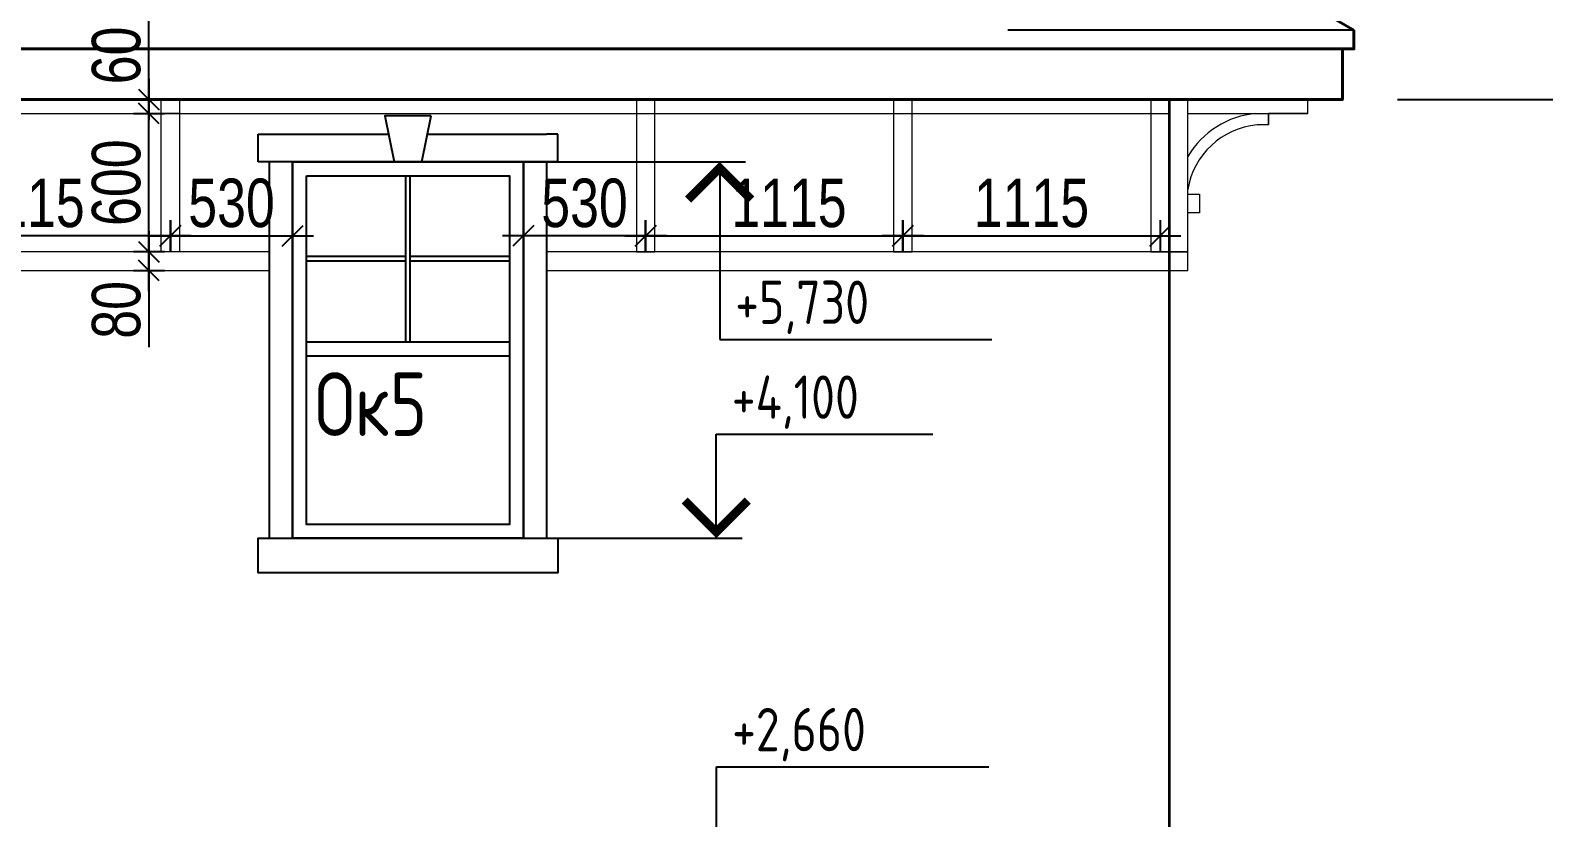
# Model space of a CAD drawing. Extents: x -12289450 to -10763036, y -7834513 to -6150123.
# Drawn here: x -11070380 to -11063820, y -7704831 to -7701421 of the extents above; entities that cross this region are included whole.
import ezdxf

# ---------------------------------------------------------------- set-up
doc = ezdxf.new("R2010")
doc.units = 0
doc.header["$LTSCALE"] = 25
doc.header["$PDMODE"] = 35
doc.layers.get('DefPoints').update_dxf_attribs({"color": 10, "lineweight": 30})
for name, color, linetype in [('005-РАЗМЕРЫ', 252, 'Continuous'), ('Annotation - Text', 7, 'Continuous'), ('Крыши', 7, 'Continuous'), ('Примечания', 7, 'Continuous')]:
    doc.layers.add(name, color=color, linetype=linetype)
for name, color, linetype, lineweight in [('RAZMER', 7, 'Continuous', 9), ('Двери демонтаж', 15, 'Continuous', 9), ('СТЕНЫ', 5, 'Continuous', 40)]:
    doc.layers.add(name, color=color, linetype=linetype, lineweight=lineweight)
doc.styles.add('GOST 2.304', font='cs_gost2304.shx')
doc.styles.add('TXT0', font='txt', dxfattribs={"width": 0.8})
doc.dimstyles.new('Копия(5) РАЗМЕРЫ', dxfattribs={"dimscale": 30, "dimtxt": 7, "dimasz": 0.15, "dimexe": 0, "dimexo": 0, "dimgap": 1.2, "dimtad": 1, "dimdec": 0, "dimzin": 0, "dimdsep": 46, "dimtxsty": 'TXT0', "dimblk1": 'A8MITTA', "dimblk2": 'A8MITTA', "dimsah": 1, "dimcen": 2, "dimse1": 1, "dimse2": 1, "dimadec": 0, "dimazin": 0, "dimtp": 6, "dimtm": 6, "dimtfac": 1, "dimtdec": 0, "dimtofl": 0, "dimtmove": 0, "dimatfit": 3, "dimldrblk": 'A8MITTA', "dimfxl": 0, "dimtolj": 1, "dimtzin": 0, "dimarcsym": 0})

# ---------------------------------------------------------------- blocks, each defined once
blk = doc.blocks.new('A8MITTA', base_point=(3180, 3140))
for p, q in [((3170, 3130), (3190, 3150)), ((3180, 3155), (3180, 3125)), ((3160, 3140), (3200, 3140))]:
    blk.add_line(p, q)
blk = doc.blocks.new('*D1184')
at = {"layer": '005-РАЗМЕРЫ', "color": 0, "lineweight": -2, "ltscale": 4, "transparency": 16777216}
blk.add_line((-11069767.9, -7702310.6), (-11069246.9, -7702310.6), dxfattribs=at)
at = {"layer": 'DefPoints', "color": 0, "ltscale": 4, "transparency": 16777216}
for p in [(-11069772.4, -7701859.4), (-11069242.4, -7701859.4), (-11069242.4, -7702310.6)]:
    blk.add_point(p, dxfattribs=at)
at = {"layer": '005-РАЗМЕРЫ', "color": 0, "lineweight": -2, "ltscale": 4, "transparency": 16777216, "xscale": 4.5, "yscale": 4.5, "zscale": 4.5, "rotation": 180}
blk.add_blockref('A8MITTA', (-11069772.4, -7702310.6), dxfattribs=at)
at = {"layer": '005-РАЗМЕРЫ', "color": 0, "lineweight": -2, "ltscale": 4, "transparency": 16777216, "xscale": 4.5, "yscale": 4.5, "zscale": 4.5}
blk.add_blockref('A8MITTA', (-11069242.4, -7702310.6), dxfattribs=at)
at = {"layer": '005-РАЗМЕРЫ', "color": 0, "lineweight": 25, "ltscale": 4, "transparency": 16777216, "insert": (-11069507.4, -7702169.6), "char_height": 210, "attachment_point": 5, "style": 'TXT0'}
blk.add_mtext('\\A1;530', dxfattribs=at)
blk = doc.blocks.new('*D1185')
at = {"layer": '005-РАЗМЕРЫ', "color": 0, "lineweight": -2, "ltscale": 4, "transparency": 16777216}
blk.add_line((-11069776.9, -7702310.6), (-11070882.9, -7702310.6), dxfattribs=at)
at = {"layer": 'DefPoints', "color": 0, "ltscale": 4, "transparency": 16777216}
for p in [(-11070887.4, -7702310.6), (-11069772.4, -7702346.1), (-11070887.4, -7702380.7)]:
    blk.add_point(p, dxfattribs=at)
at = {"layer": '005-РАЗМЕРЫ', "color": 0, "lineweight": -2, "ltscale": 4, "transparency": 16777216, "xscale": 4.5, "yscale": 4.5, "zscale": 4.5, "rotation": 180}
blk.add_blockref('A8MITTA', (-11070887.4, -7702310.6), dxfattribs=at)
at = {"layer": '005-РАЗМЕРЫ', "color": 0, "lineweight": -2, "ltscale": 4, "transparency": 16777216, "xscale": 4.5, "yscale": 4.5, "zscale": 4.5}
blk.add_blockref('A8MITTA', (-11069772.4, -7702310.6), dxfattribs=at)
at = {"layer": '005-РАЗМЕРЫ', "color": 0, "lineweight": 25, "ltscale": 4, "transparency": 16777216, "insert": (-11070393.6, -7702169.6), "char_height": 210, "attachment_point": 5, "style": 'TXT0'}
blk.add_mtext('\\A1;1115', dxfattribs=at)
blk = doc.blocks.new('*D1187')
at = {"layer": '005-РАЗМЕРЫ', "color": 0, "lineweight": -2, "ltscale": 4, "transparency": 16777216}
blk.add_line((-11067716.9, -7702310.6), (-11068237.9, -7702310.6), dxfattribs=at)
at = {"layer": 'DefPoints', "color": 0, "ltscale": 4, "transparency": 16777216}
for p in [(-11068242.4, -7701859.4), (-11067712.4, -7701859.4), (-11068242.4, -7702310.6)]:
    blk.add_point(p, dxfattribs=at)
at = {"layer": '005-РАЗМЕРЫ', "color": 0, "lineweight": -2, "ltscale": 4, "transparency": 16777216, "xscale": 4.5, "yscale": 4.5, "zscale": 4.5, "rotation": 180}
blk.add_blockref('A8MITTA', (-11068242.4, -7702310.6), dxfattribs=at)
at = {"layer": '005-РАЗМЕРЫ', "color": 0, "lineweight": -2, "ltscale": 4, "transparency": 16777216, "xscale": 4.5, "yscale": 4.5, "zscale": 4.5}
blk.add_blockref('A8MITTA', (-11067712.4, -7702310.6), dxfattribs=at)
at = {"layer": '005-РАЗМЕРЫ', "color": 0, "lineweight": 25, "ltscale": 4, "transparency": 16777216, "insert": (-11067977.4, -7702169.6), "char_height": 210, "attachment_point": 5, "style": 'TXT0'}
blk.add_mtext('\\A1;530', dxfattribs=at)
blk = doc.blocks.new('*D1188')
at = {"layer": '005-РАЗМЕРЫ', "color": 0, "lineweight": -2, "ltscale": 4, "transparency": 16777216}
blk.add_line((-11067707.9, -7702310.6), (-11066601.9, -7702310.6), dxfattribs=at)
at = {"layer": 'DefPoints', "color": 0, "ltscale": 4, "transparency": 16777216}
for p in [(-11067712.4, -7702346.1), (-11066597.4, -7702310.6), (-11066597.4, -7702380.7)]:
    blk.add_point(p, dxfattribs=at)
at = {"layer": '005-РАЗМЕРЫ', "color": 0, "lineweight": -2, "ltscale": 4, "transparency": 16777216, "xscale": 4.5, "yscale": 4.5, "zscale": 4.5, "rotation": 180}
blk.add_blockref('A8MITTA', (-11067712.4, -7702310.6), dxfattribs=at)
at = {"layer": '005-РАЗМЕРЫ', "color": 0, "lineweight": -2, "ltscale": 4, "transparency": 16777216, "xscale": 4.5, "yscale": 4.5, "zscale": 4.5}
blk.add_blockref('A8MITTA', (-11066597.4, -7702310.6), dxfattribs=at)
at = {"layer": '005-РАЗМЕРЫ', "color": 0, "lineweight": 25, "ltscale": 4, "transparency": 16777216, "insert": (-11067091.2, -7702169.6), "char_height": 210, "attachment_point": 5, "style": 'TXT0'}
blk.add_mtext('\\A1;1115', dxfattribs=at)
blk = doc.blocks.new('*D1189')
at = {"layer": '005-РАЗМЕРЫ', "color": 0, "lineweight": -2, "ltscale": 4, "transparency": 16777216}
blk.add_line((-11066592.9, -7702310.6), (-11065486.9, -7702310.6), dxfattribs=at)
at = {"layer": 'DefPoints', "color": 0, "ltscale": 4, "transparency": 16777216}
for p in [(-11065482.4, -7702310.6), (-11066597.4, -7702380.7), (-11065482.4, -7702380.7)]:
    blk.add_point(p, dxfattribs=at)
at = {"layer": '005-РАЗМЕРЫ', "color": 0, "lineweight": -2, "ltscale": 4, "transparency": 16777216, "xscale": 4.5, "yscale": 4.5, "zscale": 4.5, "rotation": 180}
blk.add_blockref('A8MITTA', (-11066597.4, -7702310.6), dxfattribs=at)
at = {"layer": '005-РАЗМЕРЫ', "color": 0, "lineweight": -2, "ltscale": 4, "transparency": 16777216, "xscale": 4.5, "yscale": 4.5, "zscale": 4.5}
blk.add_blockref('A8MITTA', (-11065482.4, -7702310.6), dxfattribs=at)
at = {"layer": '005-РАЗМЕРЫ', "color": 0, "lineweight": 25, "ltscale": 4, "transparency": 16777216, "insert": (-11066039.9, -7702169.6), "char_height": 210, "attachment_point": 5, "style": 'TXT0'}
blk.add_mtext('\\A1;1115', dxfattribs=at)
blk = doc.blocks.new('*D1203')
at = {"layer": '005-РАЗМЕРЫ', "color": 0, "lineweight": -2, "ltscale": 4, "transparency": 16777216}
for p, q in [((-11069865.3, -7702376.2), (-11069865.3, -7702371.7)), ((-11069865.3, -7702465.2), (-11069865.3, -7702793.7))]:
    blk.add_line(p, q, dxfattribs=at)
at = {"layer": 'DefPoints', "color": 0, "ltscale": 4, "transparency": 16777216}
for p in [(-11069869, -7702380.7), (-11069865.3, -7702380.7), (-11069869, -7702460.7)]:
    blk.add_point(p, dxfattribs=at)
at = {"layer": '005-РАЗМЕРЫ', "color": 0, "lineweight": -2, "ltscale": 4, "transparency": 16777216, "xscale": 4.5, "yscale": 4.5, "zscale": 4.5}
for p, rotation in [((-11069865.3, -7702380.7), 270), ((-11069865.3, -7702460.7), 90)]:
    blk.add_blockref('A8MITTA', p, dxfattribs=dict(at, rotation=rotation))
at = {"layer": '005-РАЗМЕРЫ', "color": 0, "lineweight": 25, "ltscale": 4, "transparency": 16777216, "insert": (-11070006.3, -7702631.7), "char_height": 210, "attachment_point": 5, "rotation": 90, "style": 'TXT0'}
blk.add_mtext('\\A1;80', dxfattribs=at)
blk = doc.blocks.new('*D1204')
at = {"layer": '005-РАЗМЕРЫ', "color": 0, "lineweight": -2, "ltscale": 4, "transparency": 16777216}
blk.add_line((-11069865.3, -7702376.2), (-11069865.3, -7701785.2), dxfattribs=at)
at = {"layer": 'DefPoints', "color": 0, "ltscale": 4, "transparency": 16777216}
for p in [(-11069865.3, -7701780.7), (-11069769.6, -7701780.7), (-11069769.6, -7702380.7)]:
    blk.add_point(p, dxfattribs=at)
at = {"layer": '005-РАЗМЕРЫ', "color": 0, "lineweight": -2, "ltscale": 4, "transparency": 16777216, "xscale": 4.5, "yscale": 4.5, "zscale": 4.5}
for p, rotation in [((-11069865.3, -7701780.7), 90), ((-11069865.3, -7702380.7), 270)]:
    blk.add_blockref('A8MITTA', p, dxfattribs=dict(at, rotation=rotation))
at = {"layer": '005-РАЗМЕРЫ', "color": 0, "lineweight": 25, "ltscale": 4, "transparency": 16777216, "insert": (-11070006.3, -7702080.7), "char_height": 210, "attachment_point": 5, "rotation": 90, "style": 'TXT0'}
blk.add_mtext('\\A1;600', dxfattribs=at)
blk = doc.blocks.new('*D1202')
at = {"layer": '005-РАЗМЕРЫ', "color": 0, "lineweight": -2, "ltscale": 4, "transparency": 16777216}
for p, q in [((-11069865.3, -7701716.2), (-11069865.3, -7701367.7)), ((-11069865.3, -7701785.2), (-11069865.3, -7701789.7))]:
    blk.add_line(p, q, dxfattribs=at)
at = {"layer": 'DefPoints', "color": 0, "ltscale": 4, "transparency": 16777216}
for p in [(-11069869, -7701720.7), (-11069869, -7701780.7), (-11069865.3, -7701780.7)]:
    blk.add_point(p, dxfattribs=at)
at = {"layer": '005-РАЗМЕРЫ', "color": 0, "lineweight": -2, "ltscale": 4, "transparency": 16777216, "xscale": 4.5, "yscale": 4.5, "zscale": 4.5}
for p, rotation in [((-11069865.3, -7701720.7), 270), ((-11069865.3, -7701780.7), 90)]:
    blk.add_blockref('A8MITTA', p, dxfattribs=dict(at, rotation=rotation))
at = {"layer": '005-РАЗМЕРЫ', "color": 0, "lineweight": 25, "ltscale": 4, "transparency": 16777216, "insert": (-11070006.3, -7701529.7), "char_height": 210, "attachment_point": 5, "rotation": 90, "style": 'TXT0'}
blk.add_mtext('\\A1;60', dxfattribs=at)

msp = doc.modelspace()

# ---------------------------------------------------------------- linework, layer by layer
at = {"layer": 'RAZMER', "lineweight": 25, "ltscale": 4}
for p, q in [((-11069392.4, -7701870.7), (-11068827.7, -7701870.7)), ((-11069392.4, -7701990.7), (-11069392.4, -7701870.7)), ((-11069392.4, -7701870.7), (-11069342.4, -7701870.7)), ((-11068657.2, -7701870.7), (-11068142.4, -7701870.7)), ((-11068092.4, -7701870.7), (-11068142.4, -7701870.7)), ((-11068092.4, -7701990.7), (-11068092.4, -7701870.7)), ((-11068092.4, -7701990.7), (-11069392.4, -7701990.7)), ((-11069342.4, -7703620.7), (-11069342.4, -7701990.7)), ((-11068692.4, -7701990.7), (-11069292.4, -7701990.7)), ((-11068262.5, -7701990.7), (-11068212.5, -7701990.7)), ((-11068142.4, -7701990.7), (-11068142.4, -7703620.7))]:
    msp.add_line(p, q, dxfattribs=at)
at = {"layer": 'RAZMER', "lineweight": 13, "ltscale": 4}
for p, q in [((-11069342.4, -7702380.8), (-11072122.4, -7702380.8)), ((-11065442.4, -7702380.7), (-11068142.4, -7702380.7)), ((-11072042.4, -7702460.8), (-11069342.4, -7702460.8)), ((-11068142.4, -7702460.7), (-11065442.4, -7702460.7))]:
    msp.add_line(p, q, dxfattribs=at)
for points in [[(-11072042.4, -7701780.8), (-11065442.4, -7701780.7)], [(-11065442.4, -7702460.7), (-11065362.4, -7702460.7), (-11065362.4, -7702380.7), (-11065442.4, -7702380.7)]]:
    msp.add_lwpolyline(points, dxfattribs=at)
at = {"layer": 'RAZMER', "lineweight": 25, "ltscale": 4}
for points in [[(-11068642.4, -7701790.7), (-11068842.4, -7701790.7), (-11068802.4, -7701990.7), (-11068682.4, -7701990.7), (-11068642.4, -7701790.7)], [(-11069242.4, -7703620.7), (-11068092.4, -7703620.7), (-11068092.4, -7703770.7), (-11069242.4, -7703770.7), (-11069392.4, -7703770.7), (-11069392.4, -7703620.7), (-11069242.4, -7703620.7)]]:
    msp.add_lwpolyline(points, dxfattribs=at)
at = {"layer": 'Двери демонтаж', "lineweight": 30, "ltscale": 50}
msp.add_lwpolyline([(-11069242.4, -7701990.7), (-11068242.4, -7701990.7), (-11068242.4, -7703620.7), (-11069242.4, -7703620.7)], close=True, dxfattribs=at)
at = {"layer": 'Двери демонтаж', "lineweight": 25, "ltscale": 50}
msp.add_lwpolyline([(-11069182.4, -7702050.7), (-11068302.4, -7702050.7), (-11068302.4, -7703560.7), (-11069182.4, -7703560.7)], close=True, dxfattribs=at)
for points in [[(-11068752.4, -7702770.7), (-11068752.4, -7702050.7)], [(-11068732.4, -7702770.7), (-11068732.4, -7702050.7)], [(-11068752.4, -7702400.7), (-11069182.4, -7702400.7)], [(-11068302.4, -7702400.7), (-11068732.4, -7702400.7)], [(-11068752.4, -7702420.7), (-11069182.4, -7702420.7)], [(-11068302.4, -7702420.7), (-11068732.4, -7702420.7)], [(-11069182.4, -7702770.7), (-11068302.4, -7702770.7)], [(-11069182.4, -7702830.7), (-11068302.4, -7702830.7)]]:
    msp.add_lwpolyline(points, dxfattribs=at)
at = {"layer": 'Крыши', "lineweight": 25, "ltscale": 3}
for p, q in [((-11064642.4, -7701420.7), (-11066142.4, -7701420.7)), ((-11064642.4, -7701420.7), (-11064642.4, -7701501.6)), ((-11064692.4, -7701501.6), (-11066192.4, -7701501.6)), ((-11064642.4, -7701501.6), (-11064692.4, -7701501.6)), ((-11064692.4, -7701720.7), (-11066192.4, -7701720.7))]:
    msp.add_line(p, q, dxfattribs=at)
at = {"layer": 'Крыши', "lineweight": 30, "ltscale": 3}
msp.add_line((-11064692.4, -7701501.6), (-11064692.4, -7701720.7), dxfattribs=at)
at = {"layer": 'Крыши', "lineweight": 35, "ltscale": 3}
msp.add_lwpolyline([(-11068742.4, -7699053.6), (-11064642.4, -7701420.7)], dxfattribs=at)
at = {"layer": 'Крыши', "lineweight": 40, "ltscale": 3}
for points in [[(-11064642.4, -7701420.7), (-11064642.4, -7701501.6), (-11064692.4, -7701501.6), (-11064692.4, -7701720.7), (-11068292.4, -7701720.7)], [(-11072842.4, -7701501.6), (-11064642.4, -7701501.6)], [(-11072792.4, -7701720.7), (-11064692.4, -7701720.7)]]:
    msp.add_lwpolyline(points, dxfattribs=at)
at = {"layer": 'Крыши', "lineweight": 30, "ltscale": 3}
for points in [[(-11064642.4, -7701420.7), (-11064642.4, -7701501.6), (-11064692.4, -7701501.6), (-11064692.4, -7701720.7), (-11065442.4, -7701720.7)], [(-11064642.4, -7701501.6), (-11068292.4, -7701501.6)]]:
    msp.add_lwpolyline(points, dxfattribs=at)
at = {"layer": 'Крыши', "lineweight": 13, "ltscale": 3}
for points in [[(-11069812.4, -7702380.8), (-11069812.4, -7701720.8), (-11069732.4, -7701720.8), (-11069732.4, -7702380.8), (-11069812.4, -7702380.8)], [(-11069732.4, -7701720.8), (-11069732.4, -7701780.8), (-11069812.4, -7701780.8), (-11069812.4, -7701720.8), (-11069732.4, -7701720.8), (-11069732.4, -7702380.8), (-11069812.4, -7702380.8), (-11069812.4, -7701780.8)], [(-11067672.4, -7702380.8), (-11067672.4, -7701720.8), (-11067752.4, -7701720.8), (-11067752.4, -7702380.8), (-11067672.4, -7702380.8)], [(-11067752.4, -7701720.8), (-11067752.4, -7701780.8), (-11067672.4, -7701780.8), (-11067672.4, -7701720.8), (-11067752.4, -7701720.8), (-11067752.4, -7702380.8), (-11067672.4, -7702380.8), (-11067672.4, -7701780.8)], [(-11066637.4, -7701720.7), (-11066637.4, -7701780.7), (-11066557.4, -7701780.7), (-11066557.4, -7701720.7), (-11066637.4, -7701720.7), (-11066637.4, -7702380.7), (-11066557.4, -7702380.7), (-11066557.4, -7701780.7)], [(-11065442.4, -7702380.7), (-11065442.4, -7701720.7), (-11065522.4, -7701720.7), (-11065522.4, -7702380.7), (-11065442.4, -7702380.7)], [(-11065522.4, -7701720.7), (-11065522.4, -7701780.7), (-11065442.4, -7701780.7), (-11065442.4, -7701720.7), (-11065522.4, -7701720.7), (-11065522.4, -7702380.7), (-11065442.4, -7702380.7), (-11065442.4, -7701780.7)], [(-11065362.4, -7702380.7), (-11065362.4, -7701720.7), (-11065442.4, -7701720.7), (-11065442.4, -7702380.7), (-11065362.4, -7702380.7)], [(-11065362.4, -7701780.7), (-11064842.4, -7701780.7), (-11064842.4, -7701720.7)], [(-11064842.4, -7701780.7), (-11065012.4, -7701780.7), (-11065012.4, -7701830.7), (-11065012.4, -7701780.7), (-11065012.4, -7701830.7), (-11065062.4, -7701830.7), (-11065062.4, -7701830.7)], [(-11065362.4, -7702130.7), (-11065312.4, -7702130.7), (-11065312.4, -7702210.7), (-11065362.4, -7702210.7)]]:
    msp.add_lwpolyline(points, dxfattribs=at)
msp.add_arc((-11065032.4, -7702163.6), 384.2, 95.15463, 149.19486, dxfattribs=at)
at = {"layer": 'Крыши', "lineweight": 5, "ltscale": 3}
msp.add_arc((-11065032.4, -7702163.6), 334.2, 95.15463, 170.8955, dxfattribs=at)
at = {"layer": 'Примечания', "linetype": 'Continuous', "lineweight": 25, "ltscale": 75}
for p, q in [((-11064454.1, -7701720.7), (-11063536.6, -7701720.7)), ((-11068997.6, -7701990.7), (-11067278.9, -7701990.7)), ((-11067391.4, -7701990.7), (-11067391.4, -7702760)), ((-11067391.4, -7702760), (-11066211.4, -7702760)), ((-11067406.2, -7703620.7), (-11067406.2, -7703170.7)), ((-11067406.2, -7703170.7), (-11066466.9, -7703170.7)), ((-11068771.3, -7703620.7), (-11067293.7, -7703620.7)), ((-11067405, -7705060.7), (-11067405, -7704610.7)), ((-11067405, -7704610.7), (-11066225, -7704610.7))]:
    msp.add_line(p, q, dxfattribs=at)
at = {"layer": 'Примечания', "linetype": 'Continuous', "lineweight": 25, "ltscale": 75, "const_width": 37.5}
for points in [[(-11067254.7, -7702154), (-11067391.4, -7702017.2), (-11067528.2, -7702154)], [(-11067543, -7703457.5), (-11067406.2, -7703594.2), (-11067269.5, -7703457.5)]]:
    msp.add_lwpolyline(points, dxfattribs=at)
at = {"layer": 'СТЕНЫ', "lineweight": 35, "ltscale": 3}
msp.add_lwpolyline([(-11065442.4, -7705620.7), (-11065442.4, -7701720.7)], dxfattribs=at)

# ---------------------------------------------------------------- texts
at = {"layer": 'Annotation - Text', "color": 0, "lineweight": 25, "style": 'GOST 2.304'}
msp.add_text('Ок5', height=275, dxfattribs=at).set_placement((-11069146.2, -7703177.6))
at = {"layer": 'Примечания', "linetype": 'Continuous', "lineweight": 25, "ltscale": 75, "style": 'GOST 2.304'}
for s, p in [('+5,730', (-11067323.9, -7702692.5)), ('+4,100', (-11067338.7, -7703103.2)), ('+2,660', (-11067337.5, -7704543.2))]:
    msp.add_text(s, height=187.5, dxfattribs=at).set_placement(p)

# ---------------------------------------------------------------- dimensions: what is measured, and where the dimension line sits
at = {"layer": '005-РАЗМЕРЫ', "lineweight": 25, "ltscale": 4}
for base, p1, p2, angle, picture, middle in [((-11069865.3, -7701780.7), (-11069869, -7701720.7), (-11069869, -7701780.7), 270, '*D1202', (-11069865.3, -7701529.7)), ((-11069865.3, -7701780.7), (-11069769.6, -7702380.7), (-11069769.6, -7701780.7), 90, '*D1204', (-11069865.3, -7702080.7)), ((-11068242.4, -7702310.6), (-11067712.4, -7701859.4), (-11068242.4, -7701859.4), 180, '*D1187', (-11067977.4, -7702310.6)), ((-11066597.4, -7702310.6), (-11067712.4, -7702346.1), (-11066597.4, -7702380.7), 180, '*D1188', (-11067091.2, -7702310.6)), ((-11069865.3, -7702380.7), (-11069869, -7702460.7), (-11069869, -7702380.7), 90, '*D1203', (-11069865.3, -7702631.7))]:
    dim = msp.add_linear_dim(base=base, p1=p1, p2=p2, angle=angle, dimstyle='Копия(5) РАЗМЕРЫ', dxfattribs=at)
    dim.commit()
    dim.dimension.update_dxf_attribs({"geometry": picture, "text_midpoint": middle, "dimtype": 160})
for base, p1, p2, picture, middle in [((-11069242.4, -7702310.6), (-11069772.4, -7701859.4), (-11069242.4, -7701859.4), '*D1184', (-11069507.4, -7702310.6)), ((-11070887.4, -7702310.6), (-11069772.4, -7702346.1), (-11070887.4, -7702380.7), '*D1185', (-11070393.6, -7702310.6))]:
    dim = msp.add_linear_dim(base=base, p1=p1, p2=p2, dimstyle='Копия(5) РАЗМЕРЫ', dxfattribs=at)
    dim.commit()
    dim.dimension.update_dxf_attribs({"geometry": picture, "text_midpoint": middle, "dimtype": 160})
dim = msp.add_linear_dim(base=(-11065482.4, -7702310.6), p1=(-11066597.4, -7702380.7), p2=(-11065482.4, -7702380.7), angle=180, dimstyle='Копия(5) РАЗМЕРЫ', dxfattribs=at)
dim.commit()
dim.dimension.update_dxf_attribs({"geometry": '*D1189', "text_midpoint": (-11066039.9, -7702169.6)})

doc.saveas('drawing.dxf')
